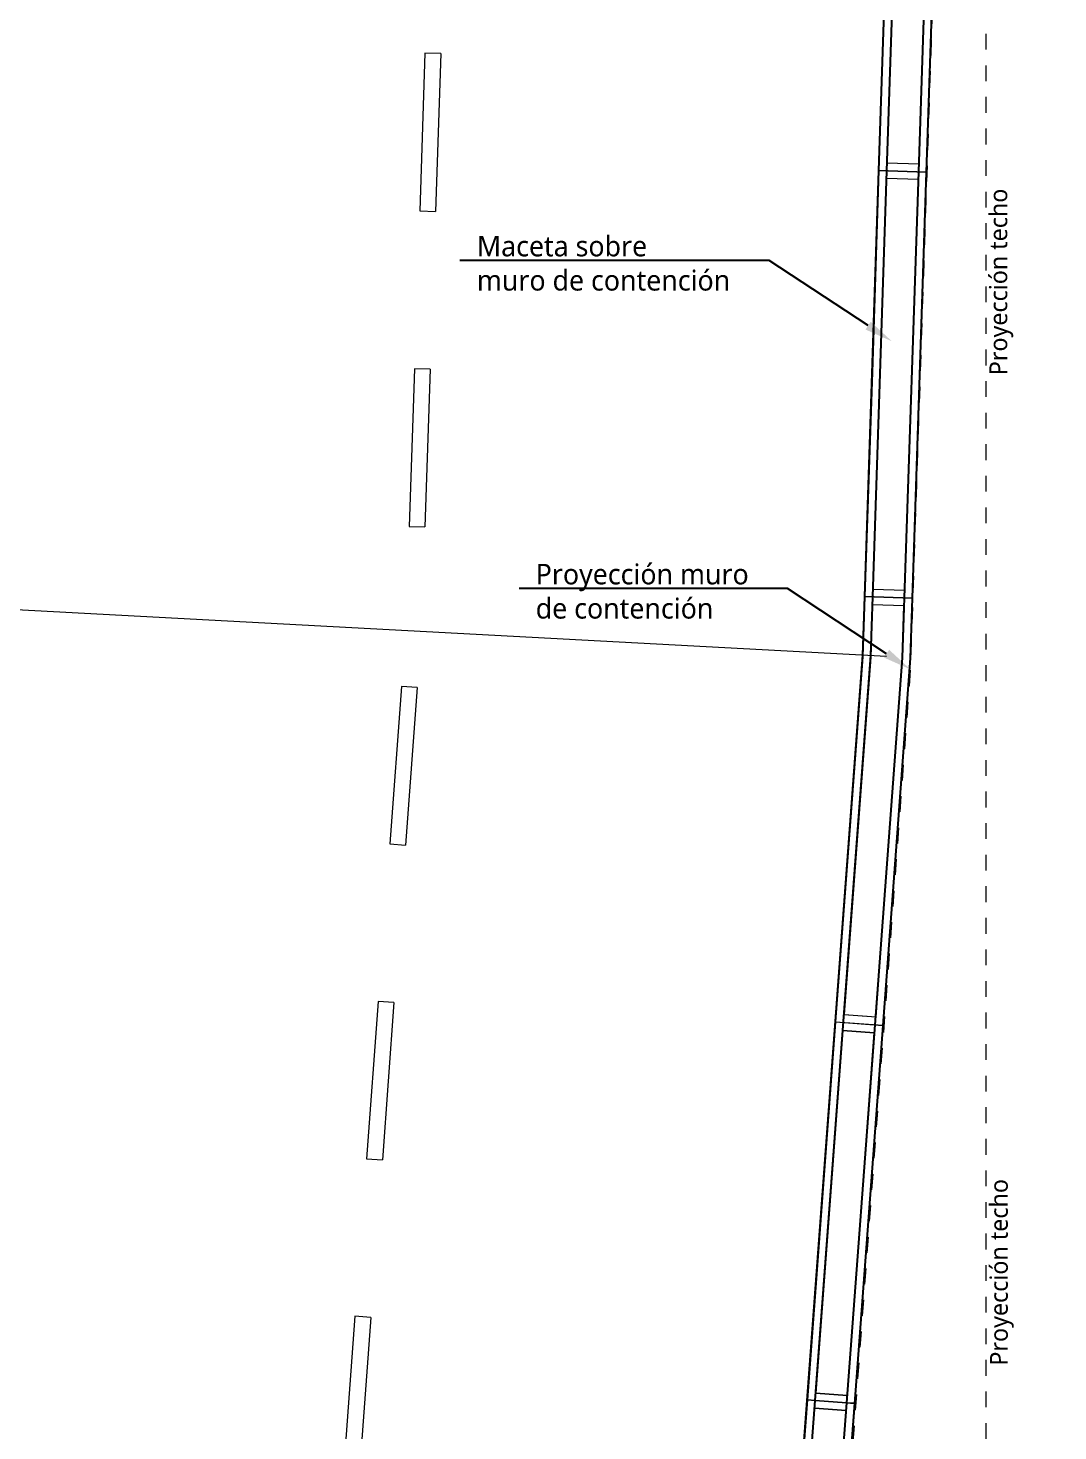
# Model space of a CAD drawing. Header units: millimetres. Extents: x 1 to 121, y 0 to 90.
# Drawn here: x 11.06 to 17.58, y 42.4 to 51.29 of the extents above; entities that cross this region are included whole.
import ezdxf
from ezdxf import colors
from ezdxf.entities.mleader import LeaderData, LeaderLine
from ezdxf.math import Vec2, Vec3

# ---------------------------------------------------------------- set-up
doc = ezdxf.new("R2010")
doc.units = ezdxf.units.MM
doc.linetypes.add('DASHED2', pattern=[0.375, 0.25, -0.125])
doc.layers.add('Estructura - Carga', color=7, linetype='Continuous')
doc.layers.add('Estructura - Carga_Pen_No__167', color=7, linetype='Continuous', lineweight=13, true_color=0x6a6a6a)
for name, color, linetype, lineweight in [('GRAFO01', 7, 'Continuous', 0), ('letras sr', 7, 'Continuous', 5), ('Separador de bike pintado', 8, 'Continuous', 0)]:
    doc.layers.add(name, color=color, linetype=linetype, lineweight=lineweight)
doc.styles.add('Generales', font='trebuc.ttf', dxfattribs={"height": 0.1})

# ---------------------------------------------------------------- blocks, each defined once
blk = doc.blocks.new('Slab_25', base_point=(2452.588, 2250.9479))
at = {"layer": 'Estructura - Carga_Pen_No__167', "color": 251, "linetype": 'Continuous', "lineweight": 13, "true_color": 0x6a6a6a, "flags": 128}
for points in [[(2452.588, 2250.9479), (2452.8876, 2250.9379), (2452.9773, 2253.6364), (2452.6777, 2253.6464)], [(2452.6387, 2250.9974), (2452.8428, 2250.9906), (2452.9292, 2253.589), (2452.725, 2253.5958)]]:
    blk.add_lwpolyline(points, close=True, dxfattribs=at)
blk = doc.blocks.new('Slab_26', base_point=(2452.6387, 2250.9974))
at = {"layer": 'Estructura - Carga_Pen_No__167', "color": 251, "linetype": 'Continuous', "lineweight": 13, "true_color": 0x6a6a6a, "flags": 128}
blk.add_lwpolyline([(2452.6387, 2250.9974), (2452.8428, 2250.9906), (2452.9292, 2253.589), (2452.725, 2253.5958)], close=True, dxfattribs=at)
blk = doc.blocks.new('Slab_27', base_point=(2452.6387, 2250.9974))
at = {"layer": 'Estructura - Carga_Pen_No__167', "color": 251, "linetype": 'Continuous', "lineweight": 13, "true_color": 0x6a6a6a, "flags": 128}
blk.add_lwpolyline([(2452.6387, 2250.9974), (2452.8428, 2250.9906), (2452.9292, 2253.589), (2452.725, 2253.5958)], close=True, dxfattribs=at)
blk = doc.blocks.new('Slab_28', base_point=(2452.4981, 2248.2492))
at = {"layer": 'Estructura - Carga_Pen_No__167', "color": 251, "linetype": 'Continuous', "lineweight": 13, "true_color": 0x6a6a6a, "flags": 128}
for points in [[(2452.4981, 2248.2492), (2452.798, 2248.2392), (2452.8449, 2249.6551), (2452.8876, 2250.9379), (2452.588, 2250.9479), (2452.5459, 2249.6715)], [(2452.751, 2248.2896), (2452.8391, 2250.8913), (2452.6346, 2250.8981), (2452.5484, 2248.2963)]]:
    blk.add_lwpolyline(points, close=True, dxfattribs=at)
blk = doc.blocks.new('Slab_29', base_point=(2452.6346, 2250.8981))
at = {"layer": 'Estructura - Carga_Pen_No__167', "color": 251, "linetype": 'Continuous', "lineweight": 13, "true_color": 0x6a6a6a, "flags": 128}
blk.add_lwpolyline([(2452.6346, 2250.8981), (2452.5484, 2248.2963), (2452.751, 2248.2896), (2452.8391, 2250.8913)], close=True, dxfattribs=at)
blk = doc.blocks.new('Slab_30', base_point=(2452.6346, 2250.8981))
at = {"layer": 'Estructura - Carga_Pen_No__167', "color": 251, "linetype": 'Continuous', "lineweight": 13, "true_color": 0x6a6a6a, "flags": 128}
blk.add_lwpolyline([(2452.6346, 2250.8981), (2452.5484, 2248.2963), (2452.751, 2248.2896), (2452.8391, 2250.8913)], close=True, dxfattribs=at)
blk = doc.blocks.new('Slab_31', base_point=(2452.3126, 2245.5551))
at = {"layer": 'Estructura - Carga_Pen_No__167', "color": 251, "linetype": 'Continuous', "lineweight": 13, "true_color": 0x6a6a6a, "flags": 128}
for points in [[(2452.3126, 2245.5551), (2452.6116, 2245.5328), (2452.7854, 2247.8595), (2452.798, 2248.2391), (2452.4981, 2248.2491), (2452.4859, 2247.8687)], [(2452.3664, 2245.6032), (2452.5699, 2245.588), (2452.7349, 2247.8612), (2452.7458, 2248.1903), (2452.547, 2248.1969), (2452.5364, 2247.866)]]:
    blk.add_lwpolyline(points, close=True, dxfattribs=at)
blk = doc.blocks.new('Slab_32', base_point=(2452.3664, 2245.6032))
at = {"layer": 'Estructura - Carga_Pen_No__167', "color": 251, "linetype": 'Continuous', "lineweight": 13, "true_color": 0x6a6a6a, "flags": 128}
blk.add_lwpolyline([(2452.3664, 2245.6032), (2452.5699, 2245.588), (2452.7349, 2247.8612), (2452.7458, 2248.1903), (2452.547, 2248.1969), (2452.5364, 2247.866)], close=True, dxfattribs=at)
blk = doc.blocks.new('Slab_33', base_point=(2452.3664, 2245.6032))
at = {"layer": 'Estructura - Carga_Pen_No__167', "color": 251, "linetype": 'Continuous', "lineweight": 13, "true_color": 0x6a6a6a, "flags": 128}
blk.add_lwpolyline([(2452.3664, 2245.6032), (2452.5699, 2245.588), (2452.7349, 2247.8612), (2452.7458, 2248.1903), (2452.547, 2248.1969), (2452.5364, 2247.866)], close=True, dxfattribs=at)
blk = doc.blocks.new('Slab_34', base_point=(2452.1344, 2243.1612))
at = {"layer": 'Estructura - Carga_Pen_No__167', "color": 251, "linetype": 'Continuous', "lineweight": 13, "true_color": 0x6a6a6a, "flags": 128}
for points in [[(2452.1344, 2243.1612), (2452.1843, 2243.1575), (2452.3824, 2243.1427), (2452.4323, 2243.1389), (2452.6116, 2245.5322), (2452.3126, 2245.5546)], [(2452.1877, 2243.203), (2452.3588, 2245.501), (2452.558, 2245.4861), (2452.3859, 2243.1881)]]:
    blk.add_lwpolyline(points, close=True, dxfattribs=at)
blk = doc.blocks.new('Slab_35', base_point=(2452.3859, 2243.1881))
at = {"layer": 'Estructura - Carga_Pen_No__167', "color": 251, "linetype": 'Continuous', "lineweight": 13, "true_color": 0x6a6a6a, "flags": 128}
blk.add_lwpolyline([(2452.3859, 2243.1881), (2452.558, 2245.4861), (2452.3588, 2245.501), (2452.1877, 2243.203)], close=True, dxfattribs=at)
blk = doc.blocks.new('Slab_36', base_point=(2452.3859, 2243.1881))
at = {"layer": 'Estructura - Carga_Pen_No__167', "color": 251, "linetype": 'Continuous', "lineweight": 13, "true_color": 0x6a6a6a, "flags": 128}
blk.add_lwpolyline([(2452.3859, 2243.1881), (2452.558, 2245.4861), (2452.3588, 2245.501), (2452.1877, 2243.203)], close=True, dxfattribs=at)
blk = doc.blocks.new('Slab_37', base_point=(2452.0084, 2241.4886))
at = {"layer": 'Estructura - Carga_Pen_No__167', "color": 251, "linetype": 'Continuous', "lineweight": 13, "true_color": 0x6a6a6a, "flags": 128}
for points in [[(2452.0084, 2241.4886, 0.051052), (2452.1789, 2240.4809), (2452.4682, 2240.5603, -0.048636), (2452.3084, 2241.4879), (2452.4326, 2243.1393), (2452.389, 2243.1426), (2452.3827, 2243.1431), (2452.1846, 2243.1579), (2452.1347, 2243.1617)], [(2452.0542, 2241.4693), (2452.1791, 2243.1094), (2452.3807, 2243.0942), (2452.2634, 2241.4846, 0.046329), (2452.413, 2240.5919), (2452.2107, 2240.5364, -0.046424)]]:
    blk.add_lwpolyline(points, format="xyb", close=True, dxfattribs=at)
blk = doc.blocks.new('Slab_38', base_point=(2452.2107, 2240.5364))
at = {"layer": 'Estructura - Carga_Pen_No__167', "color": 251, "linetype": 'Continuous', "lineweight": 13, "true_color": 0x6a6a6a, "flags": 128}
blk.add_lwpolyline([(2452.2107, 2240.5364), (2452.413, 2240.5919, -0.046329), (2452.2634, 2241.4846), (2452.3807, 2243.0942), (2452.1791, 2243.1094), (2452.0542, 2241.4693, 0.046424)], format="xyb", close=True, dxfattribs=at)
blk = doc.blocks.new('Slab_39', base_point=(2452.2107, 2240.5364))
at = {"layer": 'Estructura - Carga_Pen_No__167', "color": 251, "linetype": 'Continuous', "lineweight": 13, "true_color": 0x6a6a6a, "flags": 128}
blk.add_lwpolyline([(2452.2107, 2240.5364), (2452.413, 2240.5919, -0.046329), (2452.2634, 2241.4846), (2452.3807, 2243.0942), (2452.1791, 2243.1094), (2452.0542, 2241.4693, 0.046424)], format="xyb", close=True, dxfattribs=at)

msp = doc.modelspace()

# ---------------------------------------------------------------- linework, layer by layer
at = {"color": 251, "lineweight": 0, "true_color": 0x636466}
msp.add_line((16.4957, 47.3092), (10.5031, 47.6313), dxfattribs=at)
at = {"color": 6}
for points in [[(16.8365, 53.0757), (16.7468, 50.3771), (16.6571, 47.6785), (16.6446, 47.2987), (16.4708, 44.9714), (16.2915, 42.5781), (16.1676, 40.9271, 0.320662), (19.7726, 36.5877), (19.7726, 36.2782, -0.326097), (15.8676, 40.9278), (16.3454, 47.3173), (16.3573, 47.6884), (16.447, 50.3871), (16.5367, 53.0856)], [(16.7865, 53.0773), (16.6968, 50.3788), (16.6071, 47.6801), (16.5947, 47.3014), (16.4209, 44.9751), (16.2417, 42.5819), (16.1174, 40.9272, 0.3187), (19.7226, 36.5493), (19.7226, 36.3424, -0.32244), (15.9178, 40.9276), (16.3954, 47.3146), (16.4073, 47.6868), (16.497, 50.3855), (16.5867, 53.0839)]]:
    msp.add_lwpolyline(points, format="xyb", dxfattribs=at)
at = {"layer": 'GRAFO01', "color": 251, "linetype": 'DASHED2', "lineweight": 9, "ltscale": 0.4}
for p, q in [((17.124, 61.4535), (17.124, 42.1535)), ((17.0306, 58.8128), (16.6457, 47.2281)), ((16.6453, 47.222), (16.17, 40.8275))]:
    msp.add_line(p, q, dxfattribs=at)
at = {"layer": 'Separador de bike pintado'}
for p, q in [((13.571, 51.1313), (13.5378, 50.1319)), ((13.671, 51.128), (13.571, 51.1313)), ((13.671, 51.128), (13.6378, 50.1286)), ((13.5378, 50.1319), (13.6378, 50.1286)), ((13.5046, 49.1324), (13.4714, 48.133)), ((13.6046, 49.1291), (13.5046, 49.1324)), ((13.6046, 49.1291), (13.5713, 48.1297)), ((13.4714, 48.133), (13.5713, 48.1297)), ((13.4227, 47.1194), (13.3489, 46.1221)), ((13.5224, 47.112), (13.4227, 47.1194)), ((13.5224, 47.112), (13.4487, 46.1147)), ((13.3489, 46.1221), (13.4487, 46.1147)), ((13.2752, 45.1248), (13.2015, 44.1276)), ((13.3749, 45.1175), (13.2752, 45.1248)), ((13.3749, 45.1175), (13.3012, 44.1202)), ((13.2015, 44.1276), (13.3012, 44.1202)), ((13.1277, 43.1303), (13.054, 42.133)), ((13.2275, 43.1229), (13.1277, 43.1303)), ((13.2275, 43.1229), (13.1537, 42.1256))]:
    msp.add_line(p, q, dxfattribs=at)

# ---------------------------------------------------------------- block references
at = {"layer": 'Estructura - Carga', "color": 251, "linetype": 'Continuous', "lineweight": 13, "true_color": 0x6a6a6a}
for name, p in [('Slab_25', (16.4472, 50.3871)), ('Slab_26', (16.4979, 50.4366)), ('Slab_27', (16.4979, 50.4366)), ('Slab_28', (16.3573, 47.6884)), ('Slab_29', (16.4938, 50.3373)), ('Slab_30', (16.4938, 50.3373)), ('Slab_31', (16.1719, 44.9943)), ('Slab_32', (16.2256, 45.0424)), ('Slab_33', (16.2256, 45.0424)), ('Slab_34', (15.9936, 42.6004)), ('Slab_35', (16.2451, 42.6273)), ('Slab_36', (16.2451, 42.6273)), ('Slab_37', (15.8676, 40.9278)), ('Slab_38', (16.0699, 39.9756)), ('Slab_39', (16.0699, 39.9756))]:
    msp.add_blockref(name, p, dxfattribs=at)

# ---------------------------------------------------------------- texts
at = {"layer": 'letras sr', "char_height": 0.13, "attachment_point": 1, "rotation": 90, "style": 'Generales'}
for insert in [(17.1466, 49.091), (17.1501, 42.8172)]:
    msp.add_mtext('{\\H0.86957x;Proyección techo} ', dxfattribs=dict(at, insert=insert))

# ---------------------------------------------------------------- leaders
at = {"layer": 'letras sr'}
ml = msp.add_multileader_mtext('Standard', dxfattribs=at)
ml.set_content('Maceta sobre \\Pmuro de contención', color=256, style='Generales')
ml.set_leader_properties()
ml.build(insert=Vec2(0, 0))
ml.multileader.update_dxf_attribs({"text_right_attachment_type": 6, "dogleg_length": 0.36, "arrow_head_size": 0.18})
ctx = ml.context
ctx.base_point, ctx.char_height, ctx.arrow_head_size, ctx.landing_gap_size, ctx.plane_origin = Vec3(13.8101, 49.908), 0.13, 0.18, 0.09, Vec3(14.913, 50.6406)
ctx.right_attachment = 6
notes = []
notes.append((ctx, [(1, (1, 1, 0), (15.7512, 49.8179), (-1, 0), 0.1826, [(0, [(16.5289, 49.306)], 0, [])])]))
ctx.mtext.insert, ctx.mtext.flow_direction = Vec3(13.9001, 49.9739), 5
ml = msp.add_multileader_mtext('Standard', dxfattribs=at)
ml.set_content('Proyección muro\\Pde contención', color=256, style='Generales')
ml.set_leader_properties()
ml.build(insert=Vec2(0, 0))
ml.multileader.update_dxf_attribs({"text_right_attachment_type": 6, "dogleg_length": 0.36, "arrow_head_size": 0.18})
ctx = ml.context
ctx.base_point, ctx.char_height, ctx.arrow_head_size, ctx.landing_gap_size, ctx.plane_origin = Vec3(14.1827, 47.8302), 0.13, 0.18, 0.09, Vec3(15.0298, 48.5628)
ctx.right_attachment = 6
notes.append((ctx, [(1, (1, 1, 0), (15.868, 47.7401), (-1, 0), 0.1826, [(0, [(16.6457, 47.2281)], 0, [])])]))
ctx.mtext.insert, ctx.mtext.flow_direction = Vec3(14.2727, 47.8961), 5
for ctx, leaders in notes:
    for number, flags, end, landing, length, lines in leaders:
        leader = LeaderData()
        leader.index, (leader.has_last_leader_line, leader.has_dogleg_vector, leader.attachment_direction) = number, flags
        leader.last_leader_point, leader.dogleg_vector, leader.dogleg_length = Vec3(end), Vec3(landing), length
        for number, points, colour, breaks in lines:
            line = LeaderLine()
            line.index, line.vertices, line.color, line.breaks = number, Vec3.list(points), colors.encode_raw_color(colour), breaks
            leader.lines.append(line)
        ctx.leaders.append(leader)

doc.saveas('drawing.dxf')
